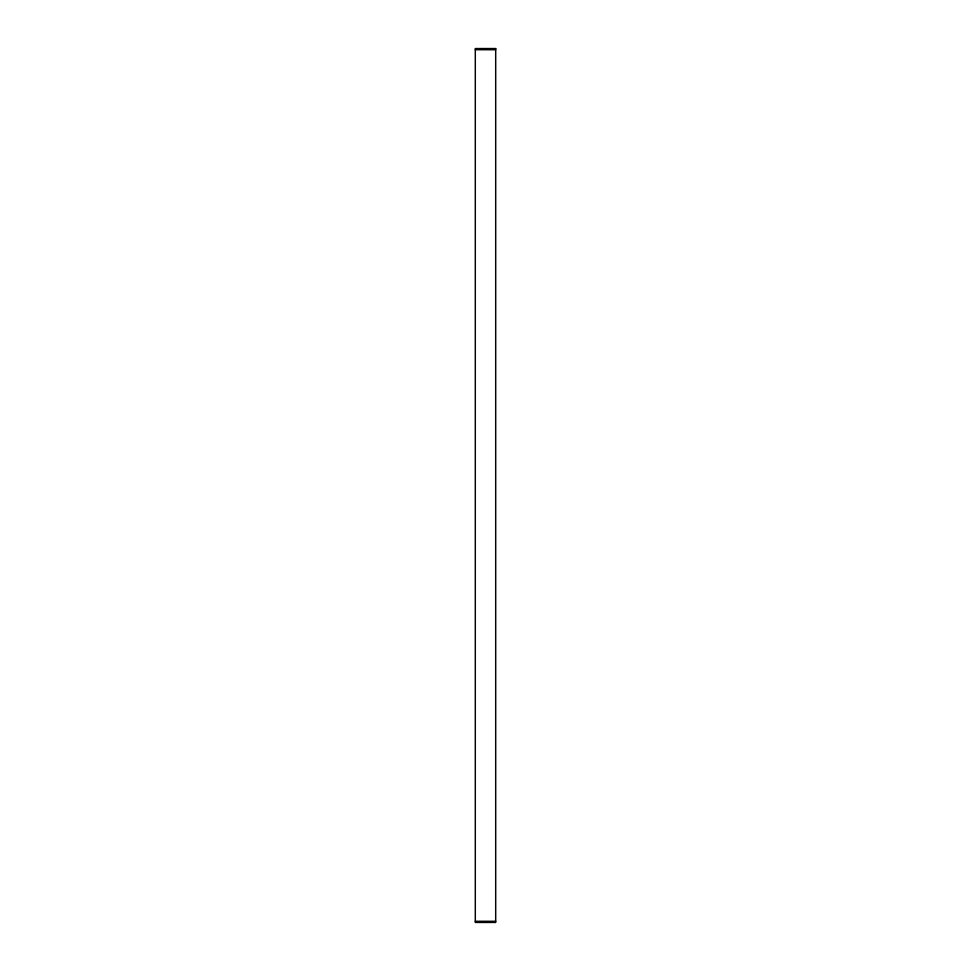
<?xml version="1.0" encoding="UTF-8"?>
<svg xmlns="http://www.w3.org/2000/svg" width="971" height="971" viewBox="0 0 971 971"><rect width="100%" height="100%" fill="white"/><g stroke="black" fill="none" stroke-linecap="round" stroke-linejoin="round"><path stroke-width="1.46" d="M475.305 49.715L495.696 49.715M475.305 921.285L495.696 921.285M495.696 48.55L475.305 48.55L475.305 922.45L495.696 922.45L495.696 48.55"/></g></svg>
